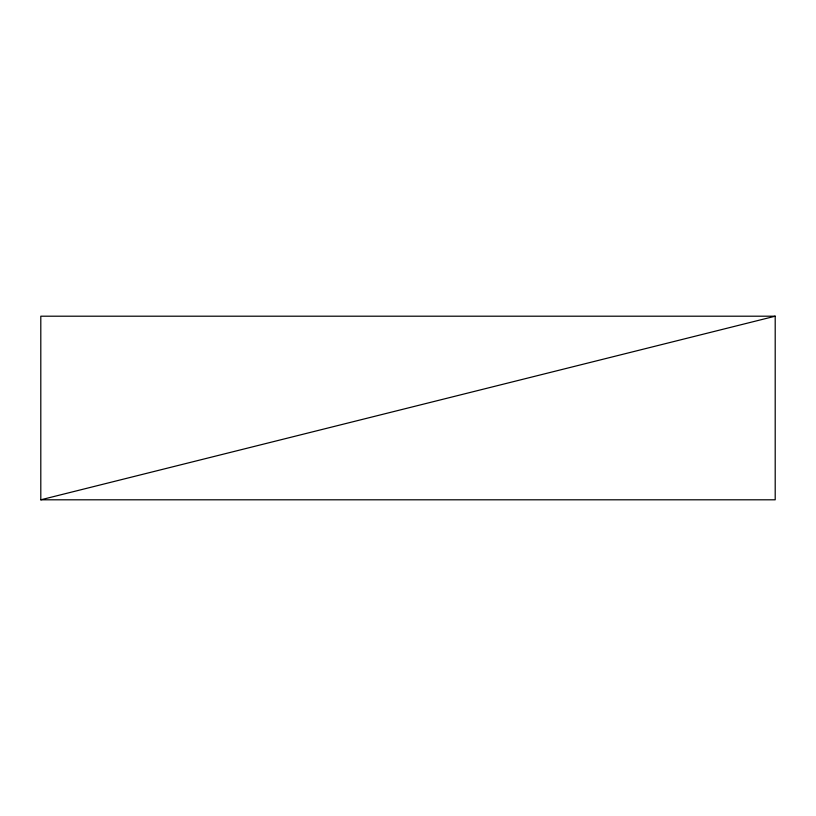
<?xml version="1.0" encoding="UTF-8"?>
<svg xmlns="http://www.w3.org/2000/svg" width="816" height="816" viewBox="0 0 816 816"><rect width="100%" height="100%" fill="white"/><g stroke="black" fill="none" stroke-linecap="round" stroke-linejoin="round"><path stroke-width="1.22" d="M40.8 499.8L775.2 316.2L775.2 499.8L40.8 499.8L40.8 316.2L775.2 316.2"/></g></svg>
